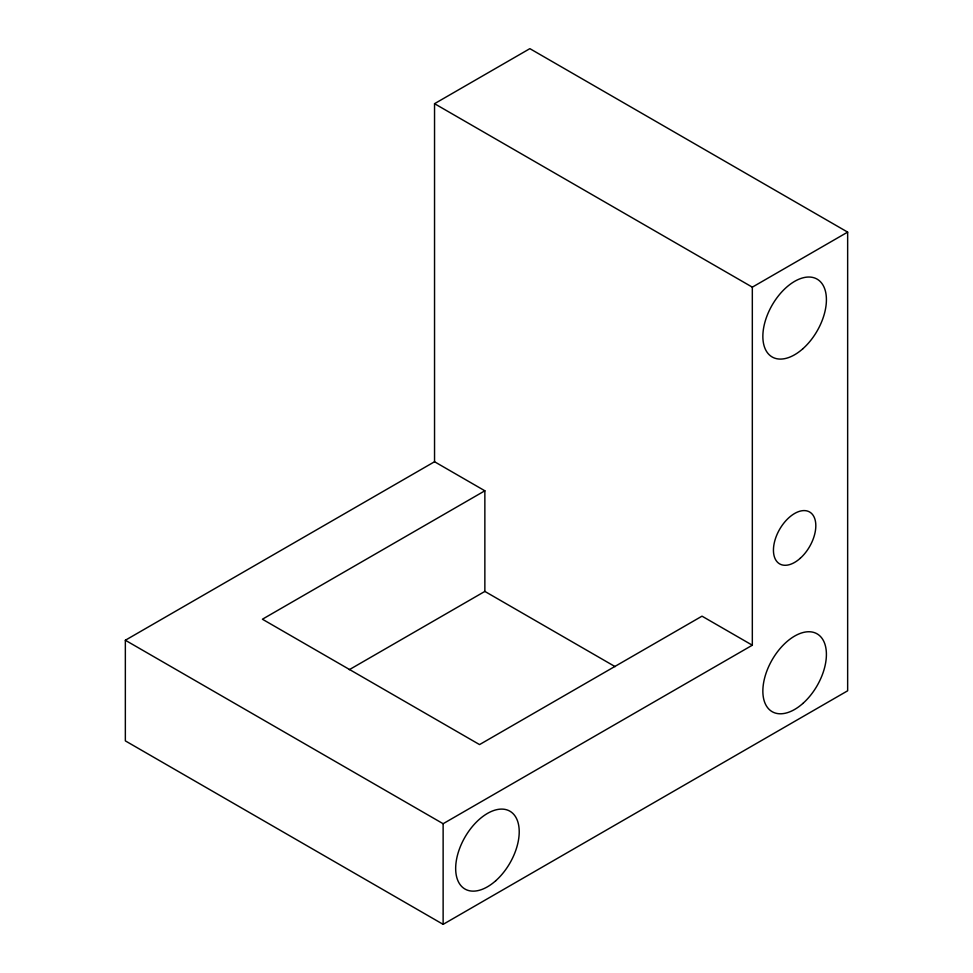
<?xml version="1.0" encoding="UTF-8"?>
<svg xmlns="http://www.w3.org/2000/svg" width="973" height="973" viewBox="0 0 973 973"><rect width="100%" height="100%" fill="white"/><g stroke="black" fill="none" stroke-linecap="round" stroke-linejoin="round"><path stroke-width="1.46" d="M434.542 461.737L434.542 103.685L529.871 48.65L847.653 232.121L847.653 690.794L443.129 924.35L125.347 740.879L125.347 640.246L434.542 461.737L484.858 490.793L484.858 591.414L349.283 669.692M434.542 103.685L752.324 287.157L847.653 232.121M484.858 490.793L262.406 619.217L479.555 744.588L702.007 616.164L752.324 645.208L752.324 287.157M125.347 640.246L443.129 823.717L752.324 645.208M484.858 591.414L615.143 666.639M443.129 823.717L443.129 924.35M802.859 348.748A44.94 25.943 -60 0 0 817.101 279.129A44.94 25.943 -60 0 0 763.939 326.283A44.94 25.943 -60 0 0 802.859 348.748M802.859 703.455A44.94 25.943 -60 0 0 817.101 633.849A44.94 25.943 -60 0 0 763.939 680.991A44.94 25.943 -60 0 0 802.859 703.455M495.671 880.808A44.94 25.943 -60 0 0 509.913 811.202A44.94 25.943 -60 0 0 456.751 858.344A44.94 25.943 -60 0 0 495.671 880.808M800.11 558.405A29.956 17.295 -60 0 0 809.609 511.993A29.956 17.295 -60 0 0 774.167 543.421A29.956 17.295 -60 0 0 800.11 558.405"/></g></svg>
